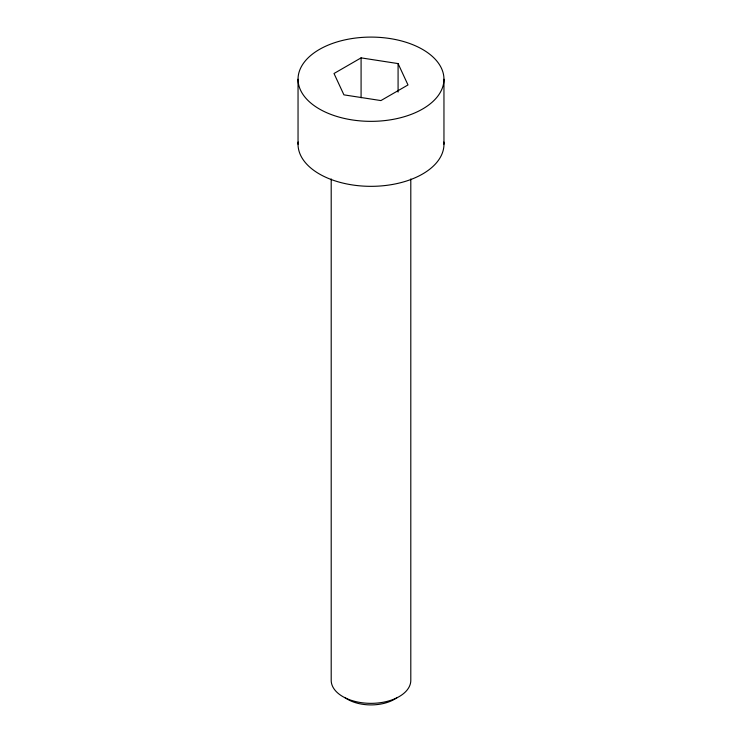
<?xml version="1.0" encoding="UTF-8"?>
<svg xmlns="http://www.w3.org/2000/svg" width="742" height="742" viewBox="0 0 742 742"><rect width="100%" height="100%" fill="white"/><g stroke="black" fill="none" stroke-linecap="round" stroke-linejoin="round"><path stroke-width="1.11" d="M361.085 57.867L334.011 73.504L343.917 94.855L380.915 100.578L407.989 84.95L398.083 63.589L361.085 57.867L361.085 97.777M443.957 79.227A72.957 42.127 0 0 1 334.521 115.706A72.957 42.127 0 0 1 334.521 42.739A72.957 42.127 0 0 1 443.957 79.227L443.957 144.217M410.799 178.952L410.799 680.368A39.799 22.974 0 0 1 371 703.351A39.799 22.974 0 0 1 331.201 680.368L331.201 178.952M398.083 63.589L398.083 92.091M298.043 79.227L298.043 144.217M397.267 697.424A33.102 19.116 0 0 1 344.733 697.424M443.864 142.019A72.957 42.127 0 0 1 371 186.335A72.957 42.127 0 0 1 298.136 142.019"/></g></svg>
